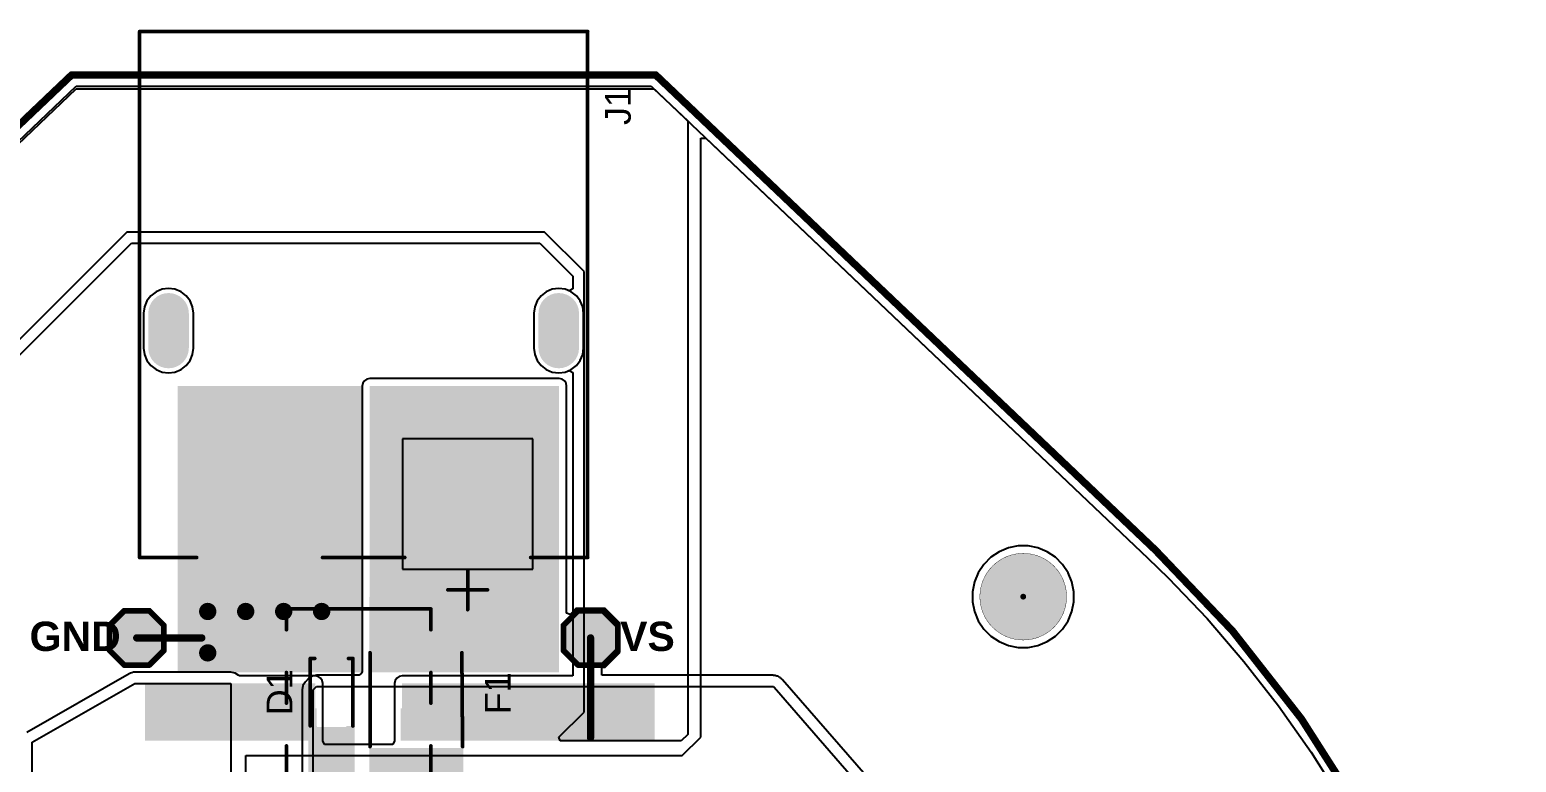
# Model space of a CAD drawing. Header units: inches. Extents: x -29.8 to 50, y -85.1 to 1.6.
# Drawn here: x -1.5 to 50, y -23.8 to 1.6 of the extents above; entities that cross this region are included whole.
import ezdxf

# ---------------------------------------------------------------- set-up
doc = ezdxf.new("R2010")
doc.units = ezdxf.units.IN
for name, color, linetype in [('Bottom Layer', 5, 'Continuous'), ('Bottom Overlay', 54, 'Continuous'), ('Bottom Paste', 16, 'Continuous'), ('Bottom Solder', 6, 'Continuous'), ('Mechanical 2', 216, 'Continuous'), ('Multi-Layer', 9, 'Continuous'), ('Pad Holes', 156, 'Continuous'), ('Top Layer', 1, 'Continuous'), ('Top Overlay', 2, 'Continuous'), ('Top Paste', 8, 'Continuous'), ('Top Solder', 216, 'Continuous'), ('Via Holes', 16, 'Continuous')]:
    doc.layers.add(name, color=color, linetype=linetype)
doc.styles.add('Arial', font='', dxfattribs={"height": 0.2})
doc.styles.add('Arial_Bold', font='', dxfattribs={"height": 0.2})
doc.styles.get('Arial').set_extended_font_data('Arial')
doc.styles.get('Arial_Bold').set_extended_font_data('Arial', bold=True)

# ---------------------------------------------------------------- blocks, each defined once
blk = doc.blocks.new('HDR_2_3__F______SMD_2_54____B_1')
at = {"layer": 'Bottom Layer'}
for points in [[(-3.904, 2.03), (-3.904, 3.05), (-1.504, 3.05), (-1.504, 2.03)], [(1.504, 2.03), (1.504, 3.05), (3.904, 3.05), (3.904, 2.03)], [(-3.904, -0.51), (-3.904, 0.51), (-1.504, 0.51), (-1.504, -0.51)], [(1.504, -0.51), (1.504, 0.51), (3.904, 0.51), (3.904, -0.51)], [(-3.904, -3.05), (-3.904, -2.03), (-1.504, -2.03), (-1.504, -3.05)], [(1.504, -3.05), (1.504, -2.03), (3.904, -2.03), (3.904, -3.05)]]:
    blk.add_hatch(color=5, dxfattribs=at).paths.add_polyline_path(points)
at = {"layer": 'Bottom Paste'}
for points in [[(-3.904, 2.03), (-3.904, 3.05), (-1.504, 3.05), (-1.504, 2.03)], [(1.504, 2.03), (1.504, 3.05), (3.904, 3.05), (3.904, 2.03)], [(-3.904, -0.51), (-3.904, 0.51), (-1.504, 0.51), (-1.504, -0.51)], [(1.504, -0.51), (1.504, 0.51), (3.904, 0.51), (3.904, -0.51)], [(-3.904, -3.05), (-3.904, -2.03), (-1.504, -2.03), (-1.504, -3.05)], [(1.504, -3.05), (1.504, -2.03), (3.904, -2.03), (3.904, -3.05)]]:
    blk.add_hatch(color=16, dxfattribs=at).paths.add_polyline_path(points)
at = {"layer": 'Bottom Solder'}
for points in [[(-3.954, 1.98), (-3.954, 3.1), (-1.454, 3.1), (-1.454, 1.98)], [(1.454, 1.98), (1.454, 3.1), (3.954, 3.1), (3.954, 1.98)], [(-3.954, -0.56), (-3.954, 0.56), (-1.454, 0.56), (-1.454, -0.56)], [(1.454, -0.56), (1.454, 0.56), (3.954, 0.56), (3.954, -0.56)], [(-3.954, -3.1), (-3.954, -1.98), (-1.454, -1.98), (-1.454, -3.1)], [(1.454, -3.1), (1.454, -1.98), (3.954, -1.98), (3.954, -3.1)]]:
    blk.add_hatch(color=6, dxfattribs=at).paths.add_polyline_path(points)
at = {"layer": 'Bottom Overlay'}
for points, const_width in [([(-2.5, 4), (2.5, 4)], 0.127), ([(-2.5, 3.281), (-2.5, 4)], 0.127), ([(2.5, 3.281), (2.5, 4)], 0.127), ([(-2.5, 0.741), (-2.5, 1.799)], 0.127), ([(2.5, 0.741), (2.5, 1.799)], 0.127), ([(-2.5, -1.799), (-2.5, -0.741)], 0.127), ([(2.5, -1.799), (2.5, -0.741)], 0.127), ([(-4.228, -2.413), (-4.101, -2.54)], 0.254), ([(-4.228, -2.667), (-4.228, -2.413)], 0.254), ([(-4.228, -2.667), (-4.101, -2.54)], 0.254), ([(-2.5, -3.5), (-2.5, -3.281)], 0.127), ([(-2.5, -4), (-2.5, -3.3)], 0.127), ([(2.5, -4), (2.5, -3.281)], 0.127), ([(-2.5, -4), (2.5, -4)], 0.127)]:
    blk.add_lwpolyline(points, dxfattribs=dict(at, const_width=const_width))
for points, const_width in [([(-2.532, 4, 1), (-2.468, 4, 1)], 0.0635), ([(-2.532, 4, 1), (-2.468, 4, 1)], 0.0635), ([(2.468, 4, 1), (2.532, 4, 1)], 0.0635), ([(2.468, 4, 1), (2.532, 4, 1)], 0.0635), ([(-2.532, 3.281, 1), (-2.468, 3.281, 1)], 0.0635), ([(2.468, 3.281, 1), (2.532, 3.281, 1)], 0.0635), ([(-2.532, 1.799, 1), (-2.468, 1.799, 1)], 0.0635), ([(2.468, 1.799, 1), (2.532, 1.799, 1)], 0.0635), ([(-2.532, 0.741, 1), (-2.468, 0.741, 1)], 0.0635), ([(2.468, 0.741, 1), (2.532, 0.741, 1)], 0.0635), ([(-2.532, -0.741, 1), (-2.468, -0.741, 1)], 0.0635), ([(2.468, -0.741, 1), (2.532, -0.741, 1)], 0.0635), ([(-2.532, -1.799, 1), (-2.468, -1.799, 1)], 0.0635), ([(2.468, -1.799, 1), (2.532, -1.799, 1)], 0.0635), ([(-4.292, -2.413, 1), (-4.165, -2.413, 1)], 0.127), ([(-4.292, -2.413, 1), (-4.165, -2.413, 1)], 0.127), ([(-4.292, -2.667, 1), (-4.165, -2.667, 1)], 0.127), ([(-4.292, -2.667, 1), (-4.165, -2.667, 1)], 0.127), ([(-4.165, -2.54, 1), (-4.038, -2.54, 1)], 0.127), ([(-4.165, -2.54, 1), (-4.038, -2.54, 1)], 0.127), ([(-2.532, -3.281, 1), (-2.468, -3.281, 1)], 0.0635), ([(-2.532, -3.3, 1), (-2.468, -3.3, 1)], 0.0635), ([(-2.532, -3.5, 1), (-2.468, -3.5, 1)], 0.0635), ([(2.468, -3.281, 1), (2.532, -3.281, 1)], 0.0635), ([(-2.532, -4, 1), (-2.468, -4, 1)], 0.0635), ([(-2.532, -4, 1), (-2.468, -4, 1)], 0.0635), ([(2.468, -4, 1), (2.532, -4, 1)], 0.0635), ([(2.468, -4, 1), (2.532, -4, 1)], 0.0635)]:
    blk.add_lwpolyline(points, format="xyb", close=True, dxfattribs=dict(at, const_width=const_width))
blk = doc.blocks.new('XT60PW_M_2')
at = {"layer": 'Bottom Layer'}
h = blk.add_hatch(color=5, dxfattribs=at)
edge = h.paths.add_edge_path()
edge.add_arc((-2.4, 6.75), 0.6, 270, 450)
edge.add_line((-2.4, 7.35), (-3.6, 7.35))
edge.add_arc((-3.6, 6.75), 0.6, 90, 270)
edge.add_line((-3.6, 6.15), (-2.4, 6.15))
blk.add_hatch(color=5, dxfattribs=at).paths.add_polyline_path([(1, 1.6), (1, 5.6), (5, 5.6), (5, 1.6)])
h = blk.add_hatch(color=5, dxfattribs=at)
edge = h.paths.add_edge_path()
edge.add_arc((3, -3.6), 2, 0, 360)
h = blk.add_hatch(color=5, dxfattribs=at)
edge = h.paths.add_edge_path()
edge.add_arc((-2.4, -6.75), 0.6, 270, 450)
edge.add_line((-2.4, -6.15), (-3.6, -6.15))
edge.add_arc((-3.6, -6.75), 0.6, 90, 270)
edge.add_line((-3.6, -7.35), (-2.4, -7.35))
at = {"layer": 'Bottom Solder'}
h = blk.add_hatch(color=6, dxfattribs=at)
edge = h.paths.add_edge_path()
edge.add_arc((-2.4, 6.75), 0.702, 270, 450)
edge.add_line((-2.4, 7.452), (-3.6, 7.452))
edge.add_arc((-3.6, 6.75), 0.702, 90, 270)
edge.add_line((-3.6, 6.048), (-2.4, 6.048))
blk.add_hatch(color=6, dxfattribs=at).paths.add_polyline_path([(0.898, 1.498), (0.898, 5.702), (5.102, 5.702), (5.102, 1.498)])
h = blk.add_hatch(color=6, dxfattribs=at)
edge = h.paths.add_edge_path()
edge.add_arc((3, -3.6), 2.102, 0, 360)
h = blk.add_hatch(color=6, dxfattribs=at)
edge = h.paths.add_edge_path()
edge.add_arc((-2.4, -6.75), 0.702, 270, 450)
edge.add_line((-2.4, -6.048), (-3.6, -6.048))
edge.add_arc((-3.6, -6.75), 0.702, 90, 270)
edge.add_line((-3.6, -7.452), (-2.4, -7.452))
at = {"layer": 'Multi-Layer'}
h = blk.add_hatch(color=9, dxfattribs=at)
edge = h.paths.add_edge_path()
edge.add_arc((-2.4, 6.75), 0.6, 270, 450)
edge.add_line((-2.4, 7.35), (-3.6, 7.35))
edge.add_arc((-3.6, 6.75), 0.6, 90, 270)
edge.add_line((-3.6, 6.15), (-2.4, 6.15))
blk.add_hatch(color=9, dxfattribs=at).paths.add_polyline_path([(1, 1.6), (1, 5.6), (5, 5.6), (5, 1.6)])
h = blk.add_hatch(color=9, dxfattribs=at)
edge = h.paths.add_edge_path()
edge.add_arc((3, -3.6), 2, 0, 360)
h = blk.add_hatch(color=9, dxfattribs=at)
edge = h.paths.add_edge_path()
edge.add_arc((-2.4, -6.75), 0.6, 270, 450)
edge.add_line((-2.4, -6.15), (-3.6, -6.15))
edge.add_arc((-3.6, -6.75), 0.6, 90, 270)
edge.add_line((-3.6, -7.35), (-2.4, -7.35))
at = {"layer": 'Pad Holes'}
for points in [[(-2.15, 6.45), (-3.85, 6.45), (-3.85, 7.05), (-2.15, 7.05)], [(-2.15, -7.05), (-3.85, -7.05), (-3.85, -6.45), (-2.15, -6.45)]]:
    blk.add_hatch(color=7, dxfattribs=at).paths.add_polyline_path(points)
h = blk.add_hatch(color=7, dxfattribs=at)
edge = h.paths.add_edge_path()
edge.add_arc((3, 3.6), 1.35, 0, 360)
h = blk.add_hatch(color=7, dxfattribs=at)
edge = h.paths.add_edge_path()
edge.add_arc((3, -3.6), 1.35, 0, 360)
at = {"layer": 'Top Layer'}
h = blk.add_hatch(color=1, dxfattribs=at)
edge = h.paths.add_edge_path()
edge.add_arc((-2.4, 6.75), 0.6, 270, 450)
edge.add_line((-2.4, 7.35), (-3.6, 7.35))
edge.add_arc((-3.6, 6.75), 0.6, 90, 270)
edge.add_line((-3.6, 6.15), (-2.4, 6.15))
blk.add_hatch(color=1, dxfattribs=at).paths.add_polyline_path([(1, 1.6), (1, 5.6), (5, 5.6), (5, 1.6)])
h = blk.add_hatch(color=1, dxfattribs=at)
edge = h.paths.add_edge_path()
edge.add_arc((3, -3.6), 2, 0, 360)
h = blk.add_hatch(color=1, dxfattribs=at)
edge = h.paths.add_edge_path()
edge.add_arc((-2.4, -6.75), 0.6, 270, 450)
edge.add_line((-2.4, -6.15), (-3.6, -6.15))
edge.add_arc((-3.6, -6.75), 0.6, 90, 270)
edge.add_line((-3.6, -7.35), (-2.4, -7.35))
at = {"layer": 'Top Solder'}
h = blk.add_hatch(color=216, dxfattribs=at)
edge = h.paths.add_edge_path()
edge.add_arc((-2.4, 6.75), 0.702, 270, 450)
edge.add_line((-2.4, 7.452), (-3.6, 7.452))
edge.add_arc((-3.6, 6.75), 0.702, 90, 270)
edge.add_line((-3.6, 6.048), (-2.4, 6.048))
blk.add_hatch(color=216, dxfattribs=at).paths.add_polyline_path([(0.898, 1.498), (0.898, 5.702), (5.102, 5.702), (5.102, 1.498)])
h = blk.add_hatch(color=216, dxfattribs=at)
edge = h.paths.add_edge_path()
edge.add_arc((3, -3.6), 2.102, 0, 360)
h = blk.add_hatch(color=216, dxfattribs=at)
edge = h.paths.add_edge_path()
edge.add_arc((-2.4, -6.75), 0.702, 270, 450)
edge.add_line((-2.4, -6.048), (-3.6, -6.048))
edge.add_arc((-3.6, -6.75), 0.702, 90, 270)
edge.add_line((-3.6, -7.452), (-2.4, -7.452))
at = {"layer": 'Top Overlay', "const_width": 0.127}
for points in [[(4.85, 7.75), (-13.35, 7.75)], [(-13.35, -7.75), (-13.35, 7.75)], [(4.85, 5.778), (4.85, 7.75)], [(5.969, 2.914), (5.969, 4.286)], [(6.655, 3.6), (5.283, 3.6)], [(4.85, -1.422), (4.85, 1.422)], [(4.85, -7.75), (4.85, -5.778)], [(4.85, -7.75), (-13.35, -7.75)]]:
    blk.add_lwpolyline(points, dxfattribs=at)
at = {"layer": 'Top Overlay', "const_width": 0.0635}
for points in [[(-13.382, 7.75, 1), (-13.318, 7.75, 1)], [(-13.382, 7.75, 1), (-13.318, 7.75, 1)], [(4.818, 7.75, 1), (4.882, 7.75, 1)], [(4.818, 7.75, 1), (4.882, 7.75, 1)], [(4.818, 5.778, 1), (4.882, 5.778, 1)], [(5.937, 4.286, 1), (6.001, 4.286, 1)], [(5.251, 3.6, 1), (5.315, 3.6, 1)], [(6.623, 3.6, 1), (6.687, 3.6, 1)], [(5.937, 2.914, 1), (6.001, 2.914, 1)], [(4.818, 1.422, 1), (4.882, 1.422, 1)], [(4.818, -1.422, 1), (4.882, -1.422, 1)], [(4.818, -5.778, 1), (4.882, -5.778, 1)], [(-13.382, -7.75, 1), (-13.318, -7.75, 1)], [(-13.382, -7.75, 1), (-13.318, -7.75, 1)], [(4.818, -7.75, 1), (4.882, -7.75, 1)], [(4.818, -7.75, 1), (4.882, -7.75, 1)]]:
    blk.add_lwpolyline(points, format="xyb", close=True, dxfattribs=at)
blk = doc.blocks.new('T__________3')
at = {"layer": 'Top Layer'}
blk.add_hatch(color=1, dxfattribs=at).paths.add_polyline_path([(0.381, 0.762), (-0.381, 0.762), (-0.762, 0.381), (-0.762, -0.381), (-0.381, -0.762), (0.381, -0.762), (0.762, -0.381), (0.762, 0.381)])
at = {"layer": 'Top Paste'}
blk.add_hatch(color=8, dxfattribs=at).paths.add_polyline_path([(0.381, 0.762), (-0.381, 0.762), (-0.762, 0.381), (-0.762, -0.381), (-0.381, -0.762), (0.381, -0.762), (0.762, -0.381), (0.762, 0.381)])
at = {"layer": 'Top Solder'}
blk.add_hatch(color=216, dxfattribs=at).paths.add_polyline_path([(0.432, 0.864), (-0.432, 0.864), (-0.864, 0.432), (-0.864, -0.432), (-0.432, -0.864), (0.432, -0.864), (0.864, -0.432), (0.864, 0.432)])
at = {"layer": 'Top Overlay', "const_width": 0.2}
for points in [[(-0.94, 0.432), (-0.432, 0.94)], [(-0.432, 0.94), (0.432, 0.94)], [(0.432, 0.94), (0.94, 0.432)], [(-0.94, -0.432), (-0.94, 0.432)], [(0.94, -0.432), (0.94, 0.432)], [(-0.94, -0.432), (-0.432, -0.94)], [(0.432, -0.94), (0.94, -0.432)], [(-0.432, -0.94), (0.432, -0.94)]]:
    blk.add_lwpolyline(points, dxfattribs=at)
at = {"layer": 'Top Overlay', "const_width": 0.1}
for points in [[(-0.482, 0.94, 1), (-0.382, 0.94, 1)], [(-0.482, 0.94, 1), (-0.382, 0.94, 1)], [(0.382, 0.94, 1), (0.482, 0.94, 1)], [(0.382, 0.94, 1), (0.482, 0.94, 1)], [(-0.99, 0.432, 1), (-0.89, 0.432, 1)], [(-0.99, 0.432, 1), (-0.89, 0.432, 1)], [(0.89, 0.432, 1), (0.99, 0.432, 1)], [(0.89, 0.432, 1), (0.99, 0.432, 1)], [(-0.99, -0.432, 1), (-0.89, -0.432, 1)], [(-0.99, -0.432, 1), (-0.89, -0.432, 1)], [(0.89, -0.432, 1), (0.99, -0.432, 1)], [(0.89, -0.432, 1), (0.99, -0.432, 1)], [(-0.482, -0.94, 1), (-0.382, -0.94, 1)], [(-0.482, -0.94, 1), (-0.382, -0.94, 1)], [(0.382, -0.94, 1), (0.482, -0.94, 1)], [(0.382, -0.94, 1), (0.482, -0.94, 1)]]:
    blk.add_lwpolyline(points, format="xyb", close=True, dxfattribs=at)
blk = doc.blocks.new('T__________7')
at = {"layer": 'Top Layer'}
blk.add_hatch(color=1, dxfattribs=at).paths.add_polyline_path([(0.381, 0.762), (-0.381, 0.762), (-0.762, 0.381), (-0.762, -0.381), (-0.381, -0.762), (0.381, -0.762), (0.762, -0.381), (0.762, 0.381)])
at = {"layer": 'Top Paste'}
blk.add_hatch(color=8, dxfattribs=at).paths.add_polyline_path([(0.381, 0.762), (-0.381, 0.762), (-0.762, 0.381), (-0.762, -0.381), (-0.381, -0.762), (0.381, -0.762), (0.762, -0.381), (0.762, 0.381)])
at = {"layer": 'Top Solder'}
blk.add_hatch(color=216, dxfattribs=at).paths.add_polyline_path([(0.432, 0.864), (-0.432, 0.864), (-0.864, 0.432), (-0.864, -0.432), (-0.432, -0.864), (0.432, -0.864), (0.864, -0.432), (0.864, 0.432)])
at = {"layer": 'Top Overlay', "const_width": 0.2}
for points in [[(-0.94, 0.432), (-0.432, 0.94)], [(-0.432, 0.94), (0.432, 0.94)], [(0.432, 0.94), (0.94, 0.432)], [(-0.94, -0.432), (-0.94, 0.432)], [(0.94, -0.432), (0.94, 0.432)], [(-0.94, -0.432), (-0.432, -0.94)], [(0.432, -0.94), (0.94, -0.432)], [(-0.432, -0.94), (0.432, -0.94)]]:
    blk.add_lwpolyline(points, dxfattribs=at)
at = {"layer": 'Top Overlay', "const_width": 0.1}
for points in [[(-0.482, 0.94, 1), (-0.382, 0.94, 1)], [(-0.482, 0.94, 1), (-0.382, 0.94, 1)], [(0.382, 0.94, 1), (0.482, 0.94, 1)], [(0.382, 0.94, 1), (0.482, 0.94, 1)], [(-0.99, 0.432, 1), (-0.89, 0.432, 1)], [(-0.99, 0.432, 1), (-0.89, 0.432, 1)], [(0.89, 0.432, 1), (0.99, 0.432, 1)], [(0.89, 0.432, 1), (0.99, 0.432, 1)], [(-0.99, -0.432, 1), (-0.89, -0.432, 1)], [(-0.99, -0.432, 1), (-0.89, -0.432, 1)], [(0.89, -0.432, 1), (0.99, -0.432, 1)], [(0.89, -0.432, 1), (0.99, -0.432, 1)], [(-0.482, -0.94, 1), (-0.382, -0.94, 1)], [(-0.482, -0.94, 1), (-0.382, -0.94, 1)], [(0.382, -0.94, 1), (0.482, -0.94, 1)], [(0.382, -0.94, 1), (0.482, -0.94, 1)]]:
    blk.add_lwpolyline(points, format="xyb", close=True, dxfattribs=at)
blk = doc.blocks.new('1812_FUSE_22')
at = {"layer": 'Top Layer'}
for points in [[(-3.505, 1.575), (-1.725, 1.575), (-1.725, -1.575), (-3.505, -1.575)], [(1.725, 1.575), (3.505, 1.575), (3.505, -1.575), (1.725, -1.575)]]:
    blk.add_hatch(color=1, dxfattribs=at).paths.add_polyline_path(points)
at = {"layer": 'Top Paste'}
for points in [[(-3.505, 1.575), (-1.725, 1.575), (-1.725, -1.575), (-3.505, -1.575)], [(1.725, 1.575), (3.505, 1.575), (3.505, -1.575), (1.725, -1.575)]]:
    blk.add_hatch(color=8, dxfattribs=at).paths.add_polyline_path(points)
at = {"layer": 'Top Solder'}
for points in [[(-3.555, 1.625), (-1.675, 1.625), (-1.675, -1.625), (-3.555, -1.625)], [(1.675, 1.625), (3.555, 1.625), (3.555, -1.625), (1.675, -1.625)]]:
    blk.add_hatch(color=216, dxfattribs=at).paths.add_polyline_path(points)
at = {"layer": 'Top Overlay', "const_width": 0.127}
for points in [[(-1.626, 1.575), (1.626, 1.6)], [(1.626, -1.6), (-1.626, -1.6)]]:
    blk.add_lwpolyline(points, dxfattribs=at)
at = {"layer": 'Top Overlay', "const_width": 0.0635}
for points in [[(-1.657, 1.575, 1), (-1.594, 1.575, 1)], [(1.594, 1.6, 1), (1.657, 1.6, 1)], [(-1.657, -1.6, 1), (-1.594, -1.6, 1)], [(1.594, -1.6, 1), (1.657, -1.6, 1)]]:
    blk.add_lwpolyline(points, format="xyb", close=True, dxfattribs=at)
blk = doc.blocks.new('SOD_123_26')
at = {"layer": 'Top Layer'}
for points in [[(-1.1, 0.45), (-1.1, -0.45), (-2.05, -0.45), (-2.05, 0.45)], [(2.05, 0.45), (2.05, -0.45), (1.1, -0.45), (1.1, 0.45)]]:
    blk.add_hatch(color=1, dxfattribs=at).paths.add_polyline_path(points)
at = {"layer": 'Top Overlay'}
for points in [[(0.965, 0.508), (2.819, 0.508), (2.819, 0.8), (0.965, 0.8)], [(2.12, -0.79), (2.819, -0.79), (2.819, 0.785), (2.12, 0.785)], [(0.965, -0.8), (2.819, -0.8), (2.819, -0.508), (0.965, -0.508)]]:
    blk.add_hatch(color=2, dxfattribs=at).paths.add_polyline_path(points)
at = {"layer": 'Top Paste'}
for points in [[(-1.1, 0.45), (-1.1, -0.45), (-2.05, -0.45), (-2.05, 0.45)], [(2.05, 0.45), (2.05, -0.45), (1.1, -0.45), (1.1, 0.45)]]:
    blk.add_hatch(color=8, dxfattribs=at).paths.add_polyline_path(points)
at = {"layer": 'Top Solder'}
for points in [[(-0.998, 0.552), (-0.998, -0.552), (-2.152, -0.552), (-2.152, 0.552)], [(2.152, 0.552), (2.152, -0.552), (0.998, -0.552), (0.998, 0.552)]]:
    blk.add_hatch(color=216, dxfattribs=at).paths.add_polyline_path(points)
at = {"layer": 'Top Overlay', "const_width": 0.127}
for points in [[(-1.372, 0.584), (-1.372, 0.737)], [(0.965, 0.737), (-1.372, 0.737)], [(-1.372, -0.737), (-1.372, -0.584)], [(0.965, -0.737), (-1.372, -0.737)]]:
    blk.add_lwpolyline(points, dxfattribs=at)
at = {"layer": 'Top Overlay', "const_width": 0.0635}
for points in [[(-1.403, 0.737, 1), (-1.34, 0.737, 1)], [(-1.403, 0.737, 1), (-1.34, 0.737, 1)], [(-1.403, 0.584, 1), (-1.34, 0.584, 1)], [(0.933, 0.737, 1), (0.997, 0.737, 1)], [(-1.403, -0.584, 1), (-1.34, -0.584, 1)], [(-1.403, -0.737, 1), (-1.34, -0.737, 1)], [(-1.403, -0.737, 1), (-1.34, -0.737, 1)], [(0.933, -0.737, 1), (0.997, -0.737, 1)]]:
    blk.add_lwpolyline(points, format="xyb", close=True, dxfattribs=at)

msp = doc.modelspace()

# ---------------------------------------------------------------- hatches: boundary and pattern name
at = {"layer": 'Bottom Layer'}
h = msp.add_hatch(color=5, dxfattribs=at)
edge = h.paths.add_edge_path()
edge.add_arc((4.706, -18.567), 0.3, 0, 360)
h = msp.add_hatch(color=5, dxfattribs=at)
edge = h.paths.add_edge_path()
edge.add_arc((6.02, -18.567), 0.3, 0, 360)
h = msp.add_hatch(color=5, dxfattribs=at)
edge = h.paths.add_edge_path()
edge.add_arc((7.334, -18.567), 0.3, 0, 360)
h = msp.add_hatch(color=5, dxfattribs=at)
edge = h.paths.add_edge_path()
edge.add_arc((8.648, -18.567), 0.3, 0, 360)
h = msp.add_hatch(color=5, dxfattribs=at)
edge = h.paths.add_edge_path()
edge.add_arc((4.706, -20), 0.3, 0, 360)
for points in [[(2.54, -23.038), (8.424, -23.038), (8.424, -21.057), (2.54, -21.057)], [(11.432, -23.038), (20.168, -23.038), (20.168, -21.057), (11.432, -21.057)]]:
    msp.add_hatch(color=5, dxfattribs=at).paths.add_polyline_path(points)
at = {"layer": 'Bottom Solder'}
h = msp.add_hatch(color=6, dxfattribs=at)
edge = h.paths.add_edge_path()
edge.add_arc((32.92, -18.055), 0.102, 0, 360)
at = {"layer": 'Pad Holes'}
h = msp.add_hatch(color=7, dxfattribs=at)
edge = h.paths.add_edge_path()
edge.add_arc((32.92, -18.055), 1.5, 0, 360)
at = {"layer": 'Top Layer'}
for points in [[(3.671, -20.676), (10.058, -20.676), (10.058, -10.77), (3.671, -10.77)], [(10.314, -20.676), (16.865, -20.676), (16.865, -10.77), (10.314, -10.77)]]:
    msp.add_hatch(color=1, dxfattribs=at).paths.add_polyline_path(points)
h = msp.add_hatch(color=1, dxfattribs=at)
edge = h.paths.add_edge_path()
edge.add_arc((4.706, -18.567), 0.3, 0, 360)
h = msp.add_hatch(color=1, dxfattribs=at)
edge = h.paths.add_edge_path()
edge.add_arc((6.02, -18.567), 0.3, 0, 360)
h = msp.add_hatch(color=1, dxfattribs=at)
edge = h.paths.add_edge_path()
edge.add_arc((7.334, -18.567), 0.3, 0, 360)
h = msp.add_hatch(color=1, dxfattribs=at)
edge = h.paths.add_edge_path()
edge.add_arc((8.648, -18.567), 0.3, 0, 360)
h = msp.add_hatch(color=1, dxfattribs=at)
edge = h.paths.add_edge_path()
edge.add_arc((4.706, -20), 0.3, 0, 360)
at = {"layer": 'Top Solder'}
h = msp.add_hatch(color=216, dxfattribs=at)
edge = h.paths.add_edge_path()
edge.add_arc((32.92, -18.055), 0.102, 0, 360)
at = {"layer": 'Via Holes'}
h = msp.add_hatch(color=7, dxfattribs=at)
edge = h.paths.add_edge_path()
edge.add_arc((4.706, -18.567), 0.15, 0, 360)
h = msp.add_hatch(color=7, dxfattribs=at)
edge = h.paths.add_edge_path()
edge.add_arc((6.02, -18.567), 0.15, 0, 360)
h = msp.add_hatch(color=7, dxfattribs=at)
edge = h.paths.add_edge_path()
edge.add_arc((7.334, -18.567), 0.15, 0, 360)
h = msp.add_hatch(color=7, dxfattribs=at)
edge = h.paths.add_edge_path()
edge.add_arc((8.648, -18.567), 0.15, 0, 360)
h = msp.add_hatch(color=7, dxfattribs=at)
edge = h.paths.add_edge_path()
edge.add_arc((4.706, -20), 0.15, 0, 360)

# ---------------------------------------------------------------- linework, layer by layer
at = {"layer": 'Bottom Layer'}
for p, q in [((-19.187, -18.94), (0.151, -0.483)), ((0.151, -0.483), (20.146, -0.483)), ((20.146, -0.483), (21.311, -1.591)), ((21.311, -1.591), (21.311, -22.819)), ((21.768, -14.694), (21.768, -2.184)), ((21.768, -2.184), (21.935, -2.184)), ((21.935, -2.184), (37.227, -16.728)), ((1.905, -5.436), (-10.837, -18.178)), ((16.358, -5.436), (1.905, -5.436)), ((17.729, -6.807), (16.358, -5.436)), ((-10.562, -18.452), (2.066, -5.824)), ((2.066, -5.824), (16.197, -5.824)), ((16.197, -5.824), (17.341, -6.968)), ((17.341, -6.968), (17.341, -7.397)), ((17.729, -22.047), (17.729, -6.807)), ((2.742, -7.641), (2.605, -7.819)), ((2.92, -7.504), (2.742, -7.641)), ((3.128, -7.418), (2.92, -7.504)), ((3.351, -7.389), (3.128, -7.418)), ((3.574, -7.418), (3.351, -7.389)), ((3.782, -7.504), (3.574, -7.418)), ((3.96, -7.641), (3.782, -7.504)), ((4.097, -7.819), (3.96, -7.641)), ((16.242, -7.641), (16.105, -7.819)), ((16.42, -7.504), (16.242, -7.641)), ((16.628, -7.418), (16.42, -7.504)), ((16.851, -7.389), (16.628, -7.418)), ((17.074, -7.418), (16.851, -7.389)), ((17.214, -7.476), (17.074, -7.418)), ((17.341, -7.397), (17.214, -7.476)), ((2.519, -8.027), (2.49, -8.25)), ((2.605, -7.819), (2.519, -8.027)), ((4.183, -8.027), (4.097, -7.819)), ((4.212, -8.25), (4.183, -8.027)), ((16.019, -8.027), (15.99, -8.25)), ((16.105, -7.819), (16.019, -8.027)), ((2.49, -8.25), (2.49, -9.45)), ((4.212, -9.45), (4.212, -8.25)), ((15.99, -8.25), (15.99, -9.45)), ((2.49, -9.45), (2.519, -9.673)), ((2.519, -9.673), (2.605, -9.881)), ((4.097, -9.881), (4.183, -9.673)), ((4.183, -9.673), (4.212, -9.45)), ((15.99, -9.45), (16.019, -9.673)), ((16.019, -9.673), (16.105, -9.881)), ((2.605, -9.881), (2.742, -10.059)), ((2.742, -10.059), (2.92, -10.196)), ((2.92, -10.196), (3.128, -10.282)), ((3.128, -10.282), (3.351, -10.311)), ((3.351, -10.311), (3.574, -10.282)), ((3.574, -10.282), (3.782, -10.196)), ((3.782, -10.196), (3.96, -10.059)), ((3.96, -10.059), (4.097, -9.881)), ((16.105, -9.881), (16.242, -10.059)), ((16.242, -10.059), (16.42, -10.196)), ((16.42, -10.196), (16.628, -10.282)), ((16.628, -10.282), (16.851, -10.311)), ((16.851, -10.311), (17.074, -10.282)), ((17.074, -10.282), (17.214, -10.224)), ((17.214, -10.224), (17.341, -10.303)), ((17.341, -10.303), (17.341, -20.798)), ((15.955, -12.596), (11.447, -12.596)), ((11.447, -12.596), (11.447, -17.104)), ((15.955, -17.104), (15.955, -12.596)), ((21.768, -22.911), (21.768, -14.694)), ((32.408, -16.369), (32.089, -16.501)), ((32.747, -16.301), (32.408, -16.369)), ((33.093, -16.301), (32.747, -16.301)), ((33.431, -16.369), (33.093, -16.301)), ((33.751, -16.501), (33.431, -16.369)), ((31.557, -16.937), (31.365, -17.225)), ((31.802, -16.693), (31.557, -16.937)), ((32.089, -16.501), (31.802, -16.693)), ((34.038, -16.693), (33.751, -16.501)), ((34.282, -16.937), (34.038, -16.693)), ((34.474, -17.225), (34.282, -16.937)), ((37.227, -16.728), (37.935, -17.401)), ((11.447, -17.104), (15.955, -17.104)), ((31.365, -17.225), (31.233, -17.544)), ((34.606, -17.544), (34.474, -17.225)), ((37.935, -17.401), (39.281, -18.815)), ((31.233, -17.544), (31.166, -17.883)), ((31.166, -17.883), (31.166, -18.228)), ((34.674, -17.883), (34.606, -17.544)), ((34.674, -18.228), (34.674, -17.883)), ((31.166, -18.228), (31.233, -18.567)), ((34.606, -18.567), (34.674, -18.228)), ((31.233, -18.567), (31.365, -18.886)), ((31.365, -18.886), (31.557, -19.174)), ((34.282, -19.174), (34.474, -18.886)), ((34.474, -18.886), (34.606, -18.567)), ((39.281, -18.815), (40.556, -20.295)), ((31.557, -19.174), (31.802, -19.418)), ((31.802, -19.418), (32.089, -19.61)), ((33.751, -19.61), (34.038, -19.418)), ((34.038, -19.418), (34.282, -19.174)), ((32.089, -19.61), (32.408, -19.742)), ((32.408, -19.742), (32.747, -19.809)), ((32.747, -19.809), (33.093, -19.809)), ((33.093, -19.809), (33.431, -19.742)), ((33.431, -19.742), (33.751, -19.61)), ((40.556, -20.295), (41.756, -21.836)), ((1.991, -20.72), (-1.556, -22.752)), ((-1.363, -23.089), (2.184, -21.057)), ((2.015, -20.712), (1.991, -20.72)), ((2.036, -20.698), (2.015, -20.712)), ((2.086, -20.688), (2.036, -20.698)), ((2.135, -20.671), (2.086, -20.688)), ((2.16, -20.673), (2.135, -20.671)), ((2.184, -20.668), (2.16, -20.673)), ((5.507, -20.668), (2.184, -20.668)), ((2.184, -21.057), (5.507, -21.057)), ((5.656, -20.698), (5.507, -20.668)), ((5.507, -21.057), (5.507, -27.837)), ((5.782, -20.782), (5.656, -20.698)), ((5.792, -20.798), (5.782, -20.782)), ((8.424, -20.798), (5.792, -20.798)), ((8.523, -20.817), (8.424, -20.798)), ((8.607, -20.873), (8.523, -20.817)), ((8.663, -20.957), (8.607, -20.873)), ((8.683, -21.057), (8.663, -20.957)), ((8.683, -23.038), (8.683, -21.057)), ((11.193, -20.957), (11.173, -21.057)), ((11.173, -21.057), (11.173, -23.038)), ((11.249, -20.873), (11.193, -20.957)), ((11.333, -20.817), (11.249, -20.873)), ((11.432, -20.798), (11.333, -20.817)), ((17.341, -20.798), (11.432, -20.798)), ((16.856, -22.92), (17.729, -22.047)), ((41.756, -21.836), (42.879, -23.435)), ((-1.363, -31.186), (-1.363, -23.089)), ((8.683, -23.04), (8.683, -23.038)), ((8.75, -23.167), (8.683, -23.04)), ((11.173, -23.04), (11.106, -23.167)), ((11.173, -23.038), (11.173, -23.04)), ((16.905, -23.038), (16.856, -22.92)), ((21.091, -23.038), (16.905, -23.038)), ((21.311, -22.819), (21.091, -23.038)), ((21.124, -23.555), (21.768, -22.911)), ((6.024, -27.599), (6.024, -23.555)), ((6.024, -23.555), (21.124, -23.555)), ((11.106, -23.167), (8.75, -23.167)), ((42.879, -23.435), (43.92, -25.087))]:
    msp.add_line(p, q, dxfattribs=at)
at = {"layer": 'Mechanical 2', "const_width": 0.254}
for points in [[(-17.293, -16.446), (0, 0)], [(0, 0), (20.202, 0)], [(20.202, 0), (37.495, -16.446)]]:
    msp.add_lwpolyline(points, dxfattribs=at)
at = {"layer": 'Mechanical 2'}
for points, const_width in [([(-0.064, 0, 1), (0.064, 0, 1)], 0.127), ([(-0.064, 0, 1), (0.064, 0, 1)], 0.127), ([(20.138, 0, 1), (20.265, 0, 1)], 0.127), ([(20.138, 0, 1), (20.265, 0, 1)], 0.127), ([(37.431, -16.446, 1), (37.558, -16.446, 1)], 0.127), ([(37.431, -16.446, 1), (37.558, -16.446, 1)], 0.127), ([(34.42, -18.055, 1), (31.42, -18.055, 1)], 0.0127), ([(31.417, -18.055, 1), (31.423, -18.055, 1)], 0.00635), ([(34.417, -18.055, 1), (34.423, -18.055, 1)], 0.00635)]:
    msp.add_lwpolyline(points, format="xyb", close=True, dxfattribs=dict(at, const_width=const_width))
at = {"layer": 'Mechanical 2', "const_width": 0.254}
msp.add_lwpolyline([(37.495, -16.446, -2.502525), (-17.293, -16.446)], format="xyb", dxfattribs=at)
at = {"layer": 'Top Layer'}
for p, q in [((-10.461, -10.485), (0.155, -0.388)), ((0.155, -0.388), (20.047, -0.388)), ((20.047, -0.388), (37.227, -16.728)), ((2.742, -7.641), (2.605, -7.819)), ((2.92, -7.504), (2.742, -7.641)), ((3.128, -7.418), (2.92, -7.504)), ((3.351, -7.389), (3.128, -7.418)), ((3.574, -7.418), (3.351, -7.389)), ((3.782, -7.504), (3.574, -7.418)), ((3.96, -7.641), (3.782, -7.504)), ((4.097, -7.819), (3.96, -7.641)), ((16.242, -7.641), (16.105, -7.819)), ((16.42, -7.504), (16.242, -7.641)), ((16.628, -7.418), (16.42, -7.504)), ((16.851, -7.389), (16.628, -7.418)), ((17.074, -7.418), (16.851, -7.389)), ((17.282, -7.504), (17.074, -7.418)), ((17.46, -7.641), (17.282, -7.504)), ((17.597, -7.819), (17.46, -7.641)), ((2.519, -8.027), (2.49, -8.25)), ((2.605, -7.819), (2.519, -8.027)), ((4.183, -8.027), (4.097, -7.819)), ((4.212, -8.25), (4.183, -8.027)), ((16.019, -8.027), (15.99, -8.25)), ((16.105, -7.819), (16.019, -8.027)), ((17.683, -8.027), (17.597, -7.819)), ((17.712, -8.25), (17.683, -8.027)), ((2.49, -8.25), (2.49, -9.45)), ((4.212, -9.45), (4.212, -8.25)), ((15.99, -8.25), (15.99, -9.45)), ((17.712, -9.45), (17.712, -8.25)), ((2.49, -9.45), (2.519, -9.673)), ((2.519, -9.673), (2.605, -9.881)), ((4.097, -9.881), (4.183, -9.673)), ((4.183, -9.673), (4.212, -9.45)), ((15.99, -9.45), (16.019, -9.673)), ((16.019, -9.673), (16.105, -9.881)), ((17.597, -9.881), (17.683, -9.673)), ((17.683, -9.673), (17.712, -9.45)), ((2.605, -9.881), (2.742, -10.059)), ((2.742, -10.059), (2.92, -10.196)), ((2.92, -10.196), (3.128, -10.282)), ((3.128, -10.282), (3.351, -10.311)), ((3.351, -10.311), (3.574, -10.282)), ((3.574, -10.282), (3.782, -10.196)), ((3.782, -10.196), (3.96, -10.059)), ((3.96, -10.059), (4.097, -9.881)), ((16.105, -9.881), (16.242, -10.059)), ((16.242, -10.059), (16.42, -10.196)), ((16.42, -10.196), (16.628, -10.282)), ((16.628, -10.282), (16.851, -10.311)), ((16.851, -10.311), (17.074, -10.282)), ((17.074, -10.282), (17.282, -10.196)), ((17.282, -10.196), (17.46, -10.059)), ((17.46, -10.059), (17.597, -9.881)), ((10.075, -10.67), (10.055, -10.77)), ((10.055, -10.77), (10.055, -20.649)), ((10.131, -10.586), (10.075, -10.67)), ((10.215, -10.53), (10.131, -10.586)), ((10.314, -10.511), (10.215, -10.53)), ((16.865, -10.511), (10.314, -10.511)), ((16.964, -10.53), (16.865, -10.511)), ((17.048, -10.586), (16.964, -10.53)), ((17.105, -10.67), (17.048, -10.586)), ((17.124, -10.77), (17.105, -10.67)), ((17.124, -18.62), (17.124, -10.77)), ((32.408, -16.369), (32.089, -16.501)), ((32.747, -16.301), (32.408, -16.369)), ((33.093, -16.301), (32.747, -16.301)), ((33.431, -16.369), (33.093, -16.301)), ((33.751, -16.501), (33.431, -16.369)), ((31.557, -16.937), (31.365, -17.225)), ((31.802, -16.693), (31.557, -16.937)), ((32.089, -16.501), (31.802, -16.693)), ((34.038, -16.693), (33.751, -16.501)), ((34.282, -16.937), (34.038, -16.693)), ((34.474, -17.225), (34.282, -16.937)), ((37.227, -16.728), (37.935, -17.401)), ((31.365, -17.225), (31.233, -17.544)), ((34.606, -17.544), (34.474, -17.225)), ((37.935, -17.401), (39.281, -18.815)), ((31.233, -17.544), (31.166, -17.883)), ((31.166, -17.883), (31.166, -18.228)), ((34.674, -17.883), (34.606, -17.544)), ((34.674, -18.228), (34.674, -17.883)), ((17.444, -18.466), (17.242, -18.668)), ((18.46, -18.466), (17.444, -18.466)), ((18.968, -18.974), (18.46, -18.466)), ((31.166, -18.228), (31.233, -18.567)), ((34.606, -18.567), (34.674, -18.228)), ((17.242, -18.668), (17.124, -18.62)), ((18.968, -19.99), (18.968, -18.974)), ((31.233, -18.567), (31.365, -18.886)), ((31.365, -18.886), (31.557, -19.174)), ((34.282, -19.174), (34.474, -18.886)), ((34.474, -18.886), (34.606, -18.567)), ((39.281, -18.815), (40.556, -20.295)), ((31.557, -19.174), (31.802, -19.418)), ((31.802, -19.418), (32.089, -19.61)), ((33.751, -19.61), (34.038, -19.418)), ((34.038, -19.418), (34.282, -19.174)), ((18.46, -20.498), (18.968, -19.99)), ((32.089, -19.61), (32.408, -19.742)), ((32.408, -19.742), (32.747, -19.809)), ((32.747, -19.809), (33.093, -19.809)), ((33.093, -19.809), (33.431, -19.742)), ((33.431, -19.742), (33.751, -19.61)), ((18.34, -20.776), (18.34, -20.498)), ((18.34, -20.498), (18.46, -20.498)), ((40.556, -20.295), (41.756, -21.836)), ((8.085, -21.001), (8.001, -21.127)), ((8.197, -20.89), (8.085, -21.001)), ((8.323, -20.806), (8.197, -20.89)), ((8.471, -20.776), (8.323, -20.806)), ((9.945, -20.776), (8.471, -20.776)), ((10.03, -20.698), (9.945, -20.776)), ((10.055, -20.649), (10.03, -20.698)), ((21.155, -20.776), (18.34, -20.776)), ((24.256, -20.776), (21.155, -20.776)), ((24.281, -20.781), (24.256, -20.776)), ((24.283, -20.781), (24.281, -20.781)), ((24.288, -20.782), (24.283, -20.781)), ((24.297, -20.781), (24.288, -20.782)), ((24.31, -20.782), (24.297, -20.781)), ((24.333, -20.788), (24.31, -20.782)), ((24.359, -20.79), (24.333, -20.788)), ((24.372, -20.794), (24.359, -20.79)), ((24.389, -20.802), (24.372, -20.794)), ((24.431, -20.81), (24.389, -20.802)), ((24.443, -20.818), (24.431, -20.81)), ((24.456, -20.822), (24.443, -20.818)), ((24.49, -20.848), (24.456, -20.822)), ((24.507, -20.855), (24.49, -20.848)), ((24.519, -20.863), (24.507, -20.855)), ((24.537, -20.881), (24.519, -20.863)), ((24.557, -20.895), (24.537, -20.881)), ((24.566, -20.904), (24.557, -20.895)), ((24.571, -20.911), (24.566, -20.904)), ((24.576, -20.915), (24.571, -20.911)), ((24.577, -20.916), (24.576, -20.915)), ((24.597, -20.931), (24.577, -20.916)), ((30.098, -27.258), (24.597, -20.931)), ((8.001, -21.127), (7.972, -21.276)), ((7.972, -21.276), (7.972, -24.959)), ((8.36, -21.276), (8.471, -21.165)), ((8.36, -24.959), (8.36, -21.276)), ((8.471, -21.165), (21.155, -21.165)), ((21.155, -21.165), (24.256, -21.165)), ((24.256, -21.165), (24.27, -21.168)), ((24.27, -21.168), (24.283, -21.169)), ((24.283, -21.169), (24.292, -21.178)), ((24.292, -21.178), (24.303, -21.186)), ((24.303, -21.186), (29.805, -27.513)), ((41.756, -21.836), (42.879, -23.435)), ((42.879, -23.435), (43.92, -25.087))]:
    msp.add_line(p, q, dxfattribs=at)
at = {"layer": 'Top Layer', "const_width": 0.254}
for points in [[(2.25, -19.482), (4.501, -19.482)], [(17.952, -22.936), (17.952, -19.482)]]:
    msp.add_lwpolyline(points, dxfattribs=at)
at = {"layer": 'Top Layer', "const_width": 0.127}
for points in [[(2.187, -19.482, 1), (2.314, -19.482, 1)], [(4.437, -19.482, 1), (4.564, -19.482, 1)], [(17.888, -19.482, 1), (18.015, -19.482, 1)], [(17.888, -22.936, 1), (18.015, -22.936, 1)]]:
    msp.add_lwpolyline(points, format="xyb", close=True, dxfattribs=at)

# ---------------------------------------------------------------- block references
at = {"rotation": 270}
for name, p in [('XT60PW_M_2', (10.101, -11.85)), ('1812_FUSE_22', (11.923, -21.619)), ('SOD_123_26', (8.992, -21.565))]:
    msp.add_blockref(name, p, dxfattribs=at)
for name, p in [('T__________3', (2.25, -19.482)), ('HDR_2_3__F______SMD_2_54____B_1', (9.928, -22.479)), ('T__________7', (17.952, -19.482))]:
    msp.add_blockref(name, p)

# ---------------------------------------------------------------- texts
at = {"layer": 'Top Overlay', "style": 'Arial'}
for s, p in [('J1', (19.342, -1.735)), ('D1', (7.634, -22.157)), ('F1', (15.184, -22.124))]:
    msp.add_text(s, height=0.889, rotation=90, dxfattribs=at).set_placement(p)
at = {"layer": 'Top Overlay', "style": 'Arial_Bold'}
for s, p in [('GND', (-1.457, -19.934)), ('VS', (18.973, -19.934))]:
    msp.add_text(s, height=1.016, dxfattribs=at).set_placement(p)

doc.saveas('drawing.dxf')
